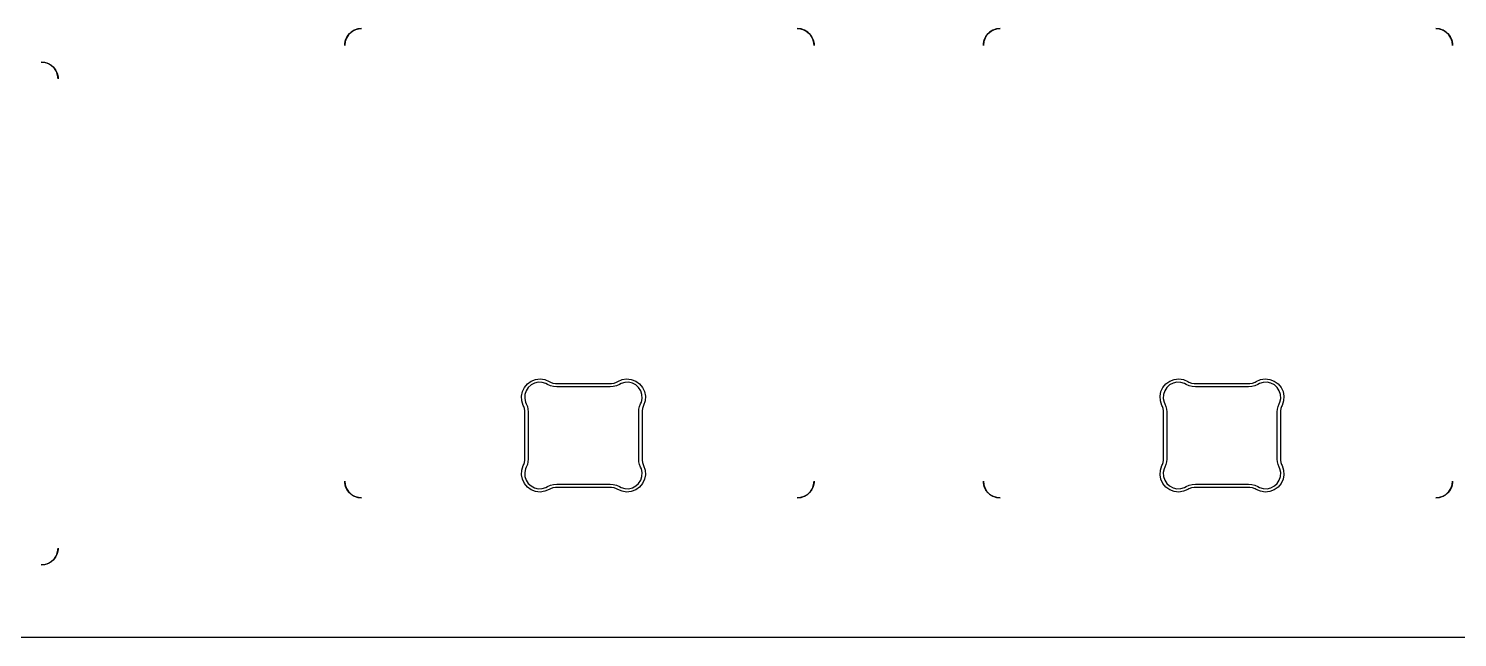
# Model space of a CAD drawing. Header units: millimetres. Extents: x -23 to 317, y -152 to -52.
# Drawn here: x 190.72 to 233.34, y -151.54 to -133.38 of the extents above; entities that cross this region are included whole.
import ezdxf

# ---------------------------------------------------------------- set-up
doc = ezdxf.new("R2010")
doc.units = ezdxf.units.MM
doc.layers.add('Edge.Cuts', color=40, linetype='CONTINUOUS', true_color=0xfabd2f)

msp = doc.modelspace()

# ---------------------------------------------------------------- linework, layer by layer
at = {"layer": 'Edge.Cuts', "linetype": 'CONTINUOUS'}
for p, q in [((200.382301, -133.453959), (200.483816, -133.405072)), ((200.53874, -133.392536), (200.433058, -133.429516)), ((200.483816, -133.405072), (200.593664, -133.38)), ((200.65, -133.38), (200.53874, -133.392536)), ((200.593664, -133.38), (200.65, -133.38)), ((213.76126, -133.392536), (213.65, -133.38)), ((213.65, -133.38), (213.706336, -133.38)), ((213.706336, -133.38), (213.816184, -133.405072)), ((213.866942, -133.429516), (213.76126, -133.392536)), ((213.816184, -133.405072), (213.917699, -133.453959)), ((219.432301, -133.453959), (219.533816, -133.405072)), ((219.58874, -133.392536), (219.483058, -133.429516)), ((219.533816, -133.405072), (219.643664, -133.38)), ((219.7, -133.38), (219.58874, -133.392536)), ((219.643664, -133.38), (219.7, -133.38)), ((232.81126, -133.392536), (232.7, -133.38)), ((232.7, -133.38), (232.756336, -133.38)), ((232.756336, -133.38), (232.866184, -133.405072)), ((232.916942, -133.429516), (232.81126, -133.392536)), ((232.866184, -133.405072), (232.967699, -133.453959)), ((200.15, -133.823664), (200.175072, -133.713816)), ((200.162536, -133.76874), (200.15, -133.88)), ((200.15, -133.88), (200.15, -133.823664)), ((200.199516, -133.663058), (200.162536, -133.76874)), ((200.175072, -133.713816), (200.223959, -133.612301)), ((200.259085, -133.568255), (200.199516, -133.663058)), ((200.223959, -133.612301), (200.29421, -133.52421)), ((200.338255, -133.489085), (200.259085, -133.568255)), ((200.29421, -133.52421), (200.382301, -133.453959)), ((200.433058, -133.429516), (200.338255, -133.489085)), ((213.961745, -133.489085), (213.866942, -133.429516)), ((213.917699, -133.453959), (214.00579, -133.52421)), ((214.040915, -133.568255), (213.961745, -133.489085)), ((214.00579, -133.52421), (214.076041, -133.612301)), ((214.100484, -133.663058), (214.040915, -133.568255)), ((214.076041, -133.612301), (214.124928, -133.713816)), ((214.137464, -133.76874), (214.100484, -133.663058)), ((214.124928, -133.713816), (214.15, -133.823664)), ((214.15, -133.88), (214.137464, -133.76874)), ((214.15, -133.823664), (214.15, -133.88)), ((219.2, -133.823664), (219.225072, -133.713816)), ((219.212536, -133.76874), (219.2, -133.88)), ((219.2, -133.88), (219.2, -133.823664)), ((219.249516, -133.663058), (219.212536, -133.76874)), ((219.225072, -133.713816), (219.273959, -133.612301)), ((219.309085, -133.568255), (219.249516, -133.663058)), ((219.273959, -133.612301), (219.34421, -133.52421)), ((219.388255, -133.489085), (219.309085, -133.568255)), ((219.34421, -133.52421), (219.432301, -133.453959)), ((219.483058, -133.429516), (219.388255, -133.489085)), ((233.011745, -133.489085), (232.916942, -133.429516)), ((232.967699, -133.453959), (233.05579, -133.52421)), ((233.090915, -133.568255), (233.011745, -133.489085)), ((233.05579, -133.52421), (233.126041, -133.612301)), ((233.150484, -133.663058), (233.090915, -133.568255)), ((233.126041, -133.612301), (233.174928, -133.713816)), ((233.187464, -133.76874), (233.150484, -133.663058)), ((233.174928, -133.713816), (233.2, -133.823664)), ((233.2, -133.88), (233.187464, -133.76874)), ((233.2, -133.823664), (233.2, -133.88)), ((191.205004, -134.392552), (191.09375, -134.38)), ((191.09375, -134.38), (191.150084, -134.380009)), ((191.150084, -134.380009), (191.259924, -134.405093)), ((191.310677, -134.42954), (191.205004, -134.392552)), ((191.259924, -134.405093), (191.36143, -134.453985)), ((191.405472, -134.48911), (191.310677, -134.42954)), ((191.36143, -134.453985), (191.449516, -134.524234)), ((191.48464, -134.568278), (191.405472, -134.48911)), ((191.449516, -134.524234), (191.519765, -134.61232)), ((191.54421, -134.663073), (191.48464, -134.568278)), ((191.519765, -134.61232), (191.568657, -134.713826)), ((191.581198, -134.768746), (191.54421, -134.663073)), ((191.568657, -134.713826), (191.593741, -134.823666)), ((191.59375, -134.88), (191.581198, -134.768746)), ((191.593741, -134.823666), (191.59375, -134.88)), ((205.508179, -144.086301), (205.598019, -143.97922)), ((205.598019, -143.97922), (205.71195, -143.898244)), ((205.708262, -144.013692), (205.623552, -144.09187)), ((205.809943, -143.959393), (205.708262, -144.013692)), ((205.71195, -143.898244), (205.842614, -143.848603)), ((205.922028, -143.932479), (205.809943, -143.959393)), ((205.842614, -143.848603), (205.981572, -143.833502)), ((206.037279, -143.934688), (205.922028, -143.932479)), ((205.981572, -143.833502), (206.119849, -143.853917)), ((206.14825, -143.965878), (206.037279, -143.934688)), ((206.119849, -143.853917), (206.248515, -143.90853)), ((206.198063, -143.99487), (206.14825, -143.965878)), ((206.285638, -144.036172), (206.198063, -143.99487)), ((206.248515, -143.90853), (206.282862, -143.92856)), ((206.282862, -143.92856), (206.357495, -143.956019)), ((206.379098, -144.061476), (206.285638, -144.036172)), ((206.357495, -143.956019), (206.435786, -143.969964)), ((206.475539, -144.069998), (206.379098, -144.061476)), ((206.435786, -143.969964), (206.475547, -143.969999)), ((206.475548, -144.07), (206.475539, -144.069998)), ((206.475547, -143.969999), (206.47555, -143.97)), ((208.064453, -144.07), (206.475548, -144.07)), ((206.47555, -143.97), (208.064453, -143.97)), ((208.064453, -143.97), (208.104214, -143.969965)), ((208.160902, -144.061477), (208.064453, -144.07)), ((208.104214, -143.969965), (208.182505, -143.95602)), ((208.254362, -144.036173), (208.160902, -144.061477)), ((208.182505, -143.95602), (208.257138, -143.928561)), ((208.341937, -143.994871), (208.254362, -144.036173)), ((208.257138, -143.928561), (208.291485, -143.908531)), ((208.291485, -143.908531), (208.420151, -143.853918)), ((208.39175, -143.965879), (208.341937, -143.994871)), ((208.502721, -143.934689), (208.39175, -143.965879)), ((208.420151, -143.853918), (208.558428, -143.833503)), ((208.617971, -143.93248), (208.502721, -143.934689)), ((208.558428, -143.833503), (208.697386, -143.848604)), ((208.730057, -143.959394), (208.617971, -143.93248)), ((208.697386, -143.848604), (208.82805, -143.898245)), ((208.831738, -144.013693), (208.730057, -143.959394)), ((208.82805, -143.898245), (208.941981, -143.979221)), ((208.916448, -144.09187), (208.831738, -144.013693)), ((208.941981, -143.979221), (209.03182, -144.086302)), ((224.558179, -144.086301), (224.648019, -143.97922)), ((224.648019, -143.97922), (224.76195, -143.898244)), ((224.758262, -144.013692), (224.673552, -144.09187)), ((224.859943, -143.959393), (224.758262, -144.013692)), ((224.76195, -143.898244), (224.892614, -143.848603)), ((224.972028, -143.932479), (224.859943, -143.959393)), ((224.892614, -143.848603), (225.031572, -143.833502)), ((225.087279, -143.934688), (224.972028, -143.932479)), ((225.031572, -143.833502), (225.169849, -143.853917)), ((225.19825, -143.965878), (225.087279, -143.934688)), ((225.169849, -143.853917), (225.298515, -143.90853)), ((225.248063, -143.99487), (225.19825, -143.965878)), ((225.335638, -144.036172), (225.248063, -143.99487)), ((225.298515, -143.90853), (225.332862, -143.92856)), ((225.332862, -143.92856), (225.407495, -143.956019)), ((225.429098, -144.061476), (225.335638, -144.036172)), ((225.407495, -143.956019), (225.485786, -143.969964)), ((225.525539, -144.069998), (225.429098, -144.061476)), ((225.485786, -143.969964), (225.525547, -143.969999)), ((225.525548, -144.07), (225.525539, -144.069998)), ((225.525547, -143.969999), (225.52555, -143.97)), ((227.114453, -144.07), (225.525548, -144.07)), ((225.52555, -143.97), (227.114453, -143.97)), ((227.114453, -143.97), (227.154214, -143.969965)), ((227.210902, -144.061477), (227.114453, -144.07)), ((227.154214, -143.969965), (227.232505, -143.95602)), ((227.304362, -144.036173), (227.210902, -144.061477)), ((227.232505, -143.95602), (227.307138, -143.928561)), ((227.391937, -143.994871), (227.304362, -144.036173)), ((227.307138, -143.928561), (227.341485, -143.908531)), ((227.341485, -143.908531), (227.470151, -143.853918)), ((227.44175, -143.965879), (227.391937, -143.994871)), ((227.552721, -143.934689), (227.44175, -143.965879)), ((227.470151, -143.853918), (227.608428, -143.833503)), ((227.667971, -143.93248), (227.552721, -143.934689)), ((227.608428, -143.833503), (227.747386, -143.848604)), ((227.780057, -143.959394), (227.667971, -143.93248)), ((227.747386, -143.848604), (227.87805, -143.898245)), ((227.881738, -144.013693), (227.780057, -143.959394)), ((227.87805, -143.898245), (227.991981, -143.979221)), ((227.966448, -144.09187), (227.881738, -144.013693)), ((227.991981, -143.979221), (228.08182, -144.086302)), ((205.422054, -144.349873), (205.448234, -144.21257)), ((205.431331, -144.489341), (205.422054, -144.349873)), ((205.475465, -144.621967), (205.431331, -144.489341)), ((205.448234, -144.21257), (205.508179, -144.086301)), ((205.525481, -144.298447), (205.518454, -144.413504)), ((205.518454, -144.413504), (205.540658, -144.526616)), ((205.561284, -144.188876), (205.525481, -144.298447)), ((205.623552, -144.09187), (205.561284, -144.188876)), ((208.978715, -144.188877), (208.916448, -144.09187)), ((209.014519, -144.298447), (208.978715, -144.188877)), ((208.999342, -144.526616), (209.021546, -144.413504)), ((209.021546, -144.413504), (209.014519, -144.298447)), ((209.03182, -144.086302), (209.091766, -144.212571)), ((209.108669, -144.489341), (209.064536, -144.621967)), ((209.091766, -144.212571), (209.117946, -144.349873)), ((209.117946, -144.349873), (209.108669, -144.489341)), ((224.472054, -144.349873), (224.498234, -144.21257)), ((224.481331, -144.489341), (224.472054, -144.349873)), ((224.525465, -144.621967), (224.481331, -144.489341)), ((224.498234, -144.21257), (224.558179, -144.086301)), ((224.575481, -144.298447), (224.568454, -144.413504)), ((224.568454, -144.413504), (224.590658, -144.526616)), ((224.611284, -144.188876), (224.575481, -144.298447)), ((224.673552, -144.09187), (224.611284, -144.188876)), ((228.028715, -144.188877), (227.966448, -144.09187)), ((228.064519, -144.298447), (228.028715, -144.188877)), ((228.049342, -144.526616), (228.071546, -144.413504)), ((228.071546, -144.413504), (228.064519, -144.298447)), ((228.08182, -144.086302), (228.141766, -144.212571)), ((228.158669, -144.489341), (228.114536, -144.621967)), ((228.141766, -144.212571), (228.167946, -144.349873)), ((228.167946, -144.349873), (228.158669, -144.489341)), ((205.490088, -144.652342), (205.475465, -144.621967)), ((205.509956, -144.716773), (205.490088, -144.652342)), ((205.520002, -144.783445), (205.509956, -144.716773)), ((205.520001, -144.817156), (205.520002, -144.783445)), ((205.520001, -144.817157), (205.520001, -144.817156)), ((205.520001, -146.222841), (205.520001, -144.817157)), ((205.540658, -144.526616), (205.565567, -144.578591)), ((205.565567, -144.578591), (205.595581, -144.655091)), ((205.595581, -144.655091), (205.613862, -144.735209)), ((205.613862, -144.735209), (205.620001, -144.817156)), ((205.620001, -144.817156), (205.620001, -144.817157)), ((205.620001, -144.817157), (205.620001, -146.222841)), ((208.919999, -144.817156), (208.926138, -144.735209)), ((208.919999, -144.817157), (208.919999, -144.817156)), ((208.919999, -146.222841), (208.919999, -144.817157)), ((208.926138, -144.735209), (208.944419, -144.655091)), ((208.944419, -144.655091), (208.974431, -144.578594)), ((208.974431, -144.578594), (208.974432, -144.578591)), ((208.974432, -144.578591), (208.999342, -144.526616)), ((209.030044, -144.716772), (209.019998, -144.783444)), ((209.019998, -144.783444), (209.019999, -144.817156)), ((209.019999, -144.817156), (209.019999, -144.817157)), ((209.019999, -144.817157), (209.019999, -146.222841)), ((209.049912, -144.652342), (209.030044, -144.716772)), ((209.064533, -144.621969), (209.049912, -144.652342)), ((209.064536, -144.621967), (209.064533, -144.621969)), ((224.540088, -144.652342), (224.525465, -144.621967)), ((224.559956, -144.716773), (224.540088, -144.652342)), ((224.570002, -144.783445), (224.559956, -144.716773)), ((224.570001, -144.817156), (224.570002, -144.783445)), ((224.570001, -144.817157), (224.570001, -144.817156)), ((224.570001, -146.222841), (224.570001, -144.817157)), ((224.590658, -144.526616), (224.615567, -144.578591)), ((224.615567, -144.578591), (224.645581, -144.655091)), ((224.645581, -144.655091), (224.663862, -144.735209)), ((224.663862, -144.735209), (224.670001, -144.817156)), ((224.670001, -144.817156), (224.670001, -144.817157)), ((224.670001, -144.817157), (224.670001, -146.222841)), ((227.969999, -144.817156), (227.976138, -144.735209)), ((227.969999, -144.817157), (227.969999, -144.817156)), ((227.969999, -146.222841), (227.969999, -144.817157)), ((227.976138, -144.735209), (227.994419, -144.655091)), ((227.994419, -144.655091), (228.024431, -144.578594)), ((228.024431, -144.578594), (228.024432, -144.578591)), ((228.024432, -144.578591), (228.049342, -144.526616)), ((228.080044, -144.716772), (228.069998, -144.783444)), ((228.069998, -144.783444), (228.069999, -144.817156)), ((228.069999, -144.817156), (228.069999, -144.817157)), ((228.069999, -144.817157), (228.069999, -146.222841)), ((228.099912, -144.652342), (228.080044, -144.716772)), ((228.114533, -144.621969), (228.099912, -144.652342)), ((228.114536, -144.621967), (228.114533, -144.621969)), ((205.422054, -146.690125), (205.431331, -146.550657)), ((205.431331, -146.550657), (205.475464, -146.418031)), ((205.475464, -146.418031), (205.475466, -146.418028)), ((205.475466, -146.418028), (205.490088, -146.387656)), ((205.490088, -146.387656), (205.509956, -146.323226)), ((205.509956, -146.323226), (205.520002, -146.256554)), ((205.540658, -146.513381), (205.518454, -146.626494)), ((205.518454, -146.626494), (205.525482, -146.741551)), ((205.520001, -146.222842), (205.520001, -146.222841)), ((205.520002, -146.256554), (205.520001, -146.222842)), ((205.565568, -146.461407), (205.540658, -146.513381)), ((205.595581, -146.384907), (205.565568, -146.461403)), ((205.565568, -146.461403), (205.565568, -146.461407)), ((205.613862, -146.304789), (205.595581, -146.384907)), ((205.620001, -146.222842), (205.613862, -146.304789)), ((205.620001, -146.222841), (205.620001, -146.222842)), ((208.926138, -146.304789), (208.919999, -146.222841)), ((208.944419, -146.384907), (208.926138, -146.304789)), ((208.974433, -146.461406), (208.944419, -146.384907)), ((208.999343, -146.513381), (208.974433, -146.461406)), ((209.021547, -146.626494), (208.999343, -146.513381)), ((209.01452, -146.741551), (209.021547, -146.626494)), ((209.019999, -146.222841), (209.019998, -146.256553)), ((209.019998, -146.256553), (209.030044, -146.323225)), ((209.030044, -146.323225), (209.049912, -146.387656)), ((209.049912, -146.387656), (209.064534, -146.418028)), ((209.064534, -146.418028), (209.064535, -146.41803)), ((209.064535, -146.41803), (209.10867, -146.550656)), ((209.10867, -146.550656), (209.117947, -146.690124)), ((224.472054, -146.690125), (224.481331, -146.550657)), ((224.481331, -146.550657), (224.525464, -146.418031)), ((224.525464, -146.418031), (224.525466, -146.418028)), ((224.525466, -146.418028), (224.540088, -146.387656)), ((224.540088, -146.387656), (224.559956, -146.323226)), ((224.559956, -146.323226), (224.570002, -146.256554)), ((224.590658, -146.513381), (224.568454, -146.626494)), ((224.568454, -146.626494), (224.575482, -146.741551)), ((224.570001, -146.222842), (224.570001, -146.222841)), ((224.570002, -146.256554), (224.570001, -146.222842)), ((224.615568, -146.461407), (224.590658, -146.513381)), ((224.645581, -146.384907), (224.615568, -146.461403)), ((224.615568, -146.461403), (224.615568, -146.461407)), ((224.663862, -146.304789), (224.645581, -146.384907)), ((224.670001, -146.222842), (224.663862, -146.304789)), ((224.670001, -146.222841), (224.670001, -146.222842)), ((227.976138, -146.304789), (227.969999, -146.222841)), ((227.994419, -146.384907), (227.976138, -146.304789)), ((228.024433, -146.461406), (227.994419, -146.384907)), ((228.049343, -146.513381), (228.024433, -146.461406)), ((228.071547, -146.626494), (228.049343, -146.513381)), ((228.06452, -146.741551), (228.071547, -146.626494)), ((228.069999, -146.222841), (228.069998, -146.256553)), ((228.069998, -146.256553), (228.080044, -146.323225)), ((228.080044, -146.323225), (228.099912, -146.387656)), ((228.099912, -146.387656), (228.114534, -146.418028)), ((228.114534, -146.418028), (228.114535, -146.41803)), ((228.114535, -146.41803), (228.15867, -146.550656)), ((228.15867, -146.550656), (228.167947, -146.690124)), ((200.15, -146.936336), (200.15, -146.88)), ((200.15, -146.88), (200.162536, -146.99126)), ((200.175072, -147.046184), (200.15, -146.936336)), ((200.162536, -146.99126), (200.199516, -147.096942)), ((200.223959, -147.147699), (200.175072, -147.046184)), ((205.448234, -146.827427), (205.422054, -146.690125)), ((205.50818, -146.953696), (205.448234, -146.827427)), ((205.59802, -147.060776), (205.50818, -146.953696)), ((205.525482, -146.741551), (205.561285, -146.851121)), ((205.561285, -146.851121), (205.623553, -146.948127)), ((205.71195, -147.141752), (205.59802, -147.060776)), ((205.623553, -146.948127), (205.708262, -147.026304)), ((205.708262, -147.026304), (205.809944, -147.080603)), ((206.14825, -147.074118), (206.198063, -147.045126)), ((206.198063, -147.045126), (206.198072, -147.045123)), ((206.198072, -147.045123), (206.285639, -147.003826)), ((206.285639, -147.003826), (206.379099, -146.978522)), ((206.379099, -146.978522), (206.475548, -146.969999)), ((206.475548, -146.969999), (208.064452, -146.969999)), ((208.064452, -146.969999), (208.160902, -146.978522)), ((208.160902, -146.978522), (208.254362, -147.003826)), ((208.254362, -147.003826), (208.341937, -147.045128)), ((208.341937, -147.045128), (208.39175, -147.07412)), ((208.730058, -147.080605), (208.831739, -147.026306)), ((208.941982, -147.060778), (208.828051, -147.141754)), ((208.831739, -147.026306), (208.916449, -146.948128)), ((208.916449, -146.948128), (208.978717, -146.851121)), ((209.031822, -146.953697), (208.941982, -147.060778)), ((208.978717, -146.851121), (209.01452, -146.741551)), ((209.091767, -146.827427), (209.031822, -146.953697)), ((209.117947, -146.690124), (209.091767, -146.827427)), ((214.124928, -147.046184), (214.076041, -147.147699)), ((214.100484, -147.096942), (214.137464, -146.99126)), ((214.15, -146.936336), (214.124928, -147.046184)), ((214.137464, -146.99126), (214.15, -146.88)), ((214.15, -146.88), (214.15, -146.936336)), ((219.2, -146.936336), (219.2, -146.88)), ((219.2, -146.88), (219.212536, -146.99126)), ((219.225072, -147.046184), (219.2, -146.936336)), ((219.212536, -146.99126), (219.249516, -147.096942)), ((219.273959, -147.147699), (219.225072, -147.046184)), ((224.498234, -146.827427), (224.472054, -146.690125)), ((224.55818, -146.953696), (224.498234, -146.827427)), ((224.64802, -147.060776), (224.55818, -146.953696)), ((224.575482, -146.741551), (224.611285, -146.851121)), ((224.611285, -146.851121), (224.673553, -146.948127)), ((224.76195, -147.141752), (224.64802, -147.060776)), ((224.673553, -146.948127), (224.758262, -147.026304)), ((224.758262, -147.026304), (224.859944, -147.080603)), ((225.19825, -147.074118), (225.248063, -147.045126)), ((225.248063, -147.045126), (225.248072, -147.045123)), ((225.248072, -147.045123), (225.335639, -147.003826)), ((225.335639, -147.003826), (225.429099, -146.978522)), ((225.429099, -146.978522), (225.525548, -146.969999)), ((225.525548, -146.969999), (227.114452, -146.969999)), ((227.114452, -146.969999), (227.210902, -146.978522)), ((227.210902, -146.978522), (227.304362, -147.003826)), ((227.304362, -147.003826), (227.391937, -147.045128)), ((227.391937, -147.045128), (227.44175, -147.07412)), ((227.780058, -147.080605), (227.881739, -147.026306)), ((227.991982, -147.060778), (227.878051, -147.141754)), ((227.881739, -147.026306), (227.966449, -146.948128)), ((227.966449, -146.948128), (228.028717, -146.851121)), ((228.081822, -146.953697), (227.991982, -147.060778)), ((228.028717, -146.851121), (228.06452, -146.741551)), ((228.141767, -146.827427), (228.081822, -146.953697)), ((228.167947, -146.690124), (228.141767, -146.827427)), ((233.174928, -147.046184), (233.126041, -147.147699)), ((233.150484, -147.096942), (233.187464, -146.99126)), ((233.2, -146.936336), (233.174928, -147.046184)), ((233.187464, -146.99126), (233.2, -146.88)), ((233.2, -146.88), (233.2, -146.936336)), ((200.199516, -147.096942), (200.259085, -147.191745)), ((200.29421, -147.23579), (200.223959, -147.147699)), ((200.259085, -147.191745), (200.338255, -147.270915)), ((200.382301, -147.306041), (200.29421, -147.23579)), ((200.338255, -147.270915), (200.433058, -147.330484)), ((200.483816, -147.354928), (200.382301, -147.306041)), ((200.433058, -147.330484), (200.53874, -147.367464)), ((200.593664, -147.38), (200.483816, -147.354928)), ((200.53874, -147.367464), (200.65, -147.38)), ((200.65, -147.38), (200.593664, -147.38)), ((205.842614, -147.191394), (205.71195, -147.141752)), ((205.809944, -147.080603), (205.922029, -147.107517)), ((205.981572, -147.206494), (205.842614, -147.191394)), ((205.922029, -147.107517), (206.037279, -147.105308)), ((206.119849, -147.186079), (205.981572, -147.206494)), ((206.037279, -147.105308), (206.14825, -147.074118)), ((206.248504, -147.13147), (206.119849, -147.186079)), ((206.248516, -147.131468), (206.248504, -147.13147)), ((206.282863, -147.111438), (206.248516, -147.131468)), ((206.357496, -147.083979), (206.282863, -147.111438)), ((206.435787, -147.070034), (206.357496, -147.083979)), ((206.475548, -147.069999), (206.435787, -147.070034)), ((208.064452, -147.069999), (206.475548, -147.069999)), ((208.104214, -147.070033), (208.064452, -147.069999)), ((208.182505, -147.083979), (208.104214, -147.070033)), ((208.257138, -147.111438), (208.182505, -147.083979)), ((208.291485, -147.131468), (208.257138, -147.111438)), ((208.420151, -147.186081), (208.291485, -147.131468)), ((208.39175, -147.07412), (208.502722, -147.10531)), ((208.558428, -147.206496), (208.420151, -147.186081)), ((208.502722, -147.10531), (208.617972, -147.10752)), ((208.697387, -147.191396), (208.558428, -147.206496)), ((208.617972, -147.10752), (208.730058, -147.080605)), ((208.828051, -147.141754), (208.697387, -147.191396)), ((213.65, -147.38), (213.76126, -147.367464)), ((213.706336, -147.38), (213.65, -147.38)), ((213.816184, -147.354928), (213.706336, -147.38)), ((213.76126, -147.367464), (213.866942, -147.330484)), ((213.917699, -147.306041), (213.816184, -147.354928)), ((213.866942, -147.330484), (213.961745, -147.270915)), ((214.00579, -147.23579), (213.917699, -147.306041)), ((213.961745, -147.270915), (214.040915, -147.191745)), ((214.076041, -147.147699), (214.00579, -147.23579)), ((214.040915, -147.191745), (214.100484, -147.096942)), ((219.249516, -147.096942), (219.309085, -147.191745)), ((219.34421, -147.23579), (219.273959, -147.147699)), ((219.309085, -147.191745), (219.388255, -147.270915)), ((219.432301, -147.306041), (219.34421, -147.23579)), ((219.388255, -147.270915), (219.483058, -147.330484)), ((219.533816, -147.354928), (219.432301, -147.306041)), ((219.483058, -147.330484), (219.58874, -147.367464)), ((219.643664, -147.38), (219.533816, -147.354928)), ((219.58874, -147.367464), (219.7, -147.38)), ((219.7, -147.38), (219.643664, -147.38)), ((224.892614, -147.191394), (224.76195, -147.141752)), ((224.859944, -147.080603), (224.972029, -147.107517)), ((225.031572, -147.206494), (224.892614, -147.191394)), ((224.972029, -147.107517), (225.087279, -147.105308)), ((225.169849, -147.186079), (225.031572, -147.206494)), ((225.087279, -147.105308), (225.19825, -147.074118)), ((225.298504, -147.13147), (225.169849, -147.186079)), ((225.298516, -147.131468), (225.298504, -147.13147)), ((225.332863, -147.111438), (225.298516, -147.131468)), ((225.407496, -147.083979), (225.332863, -147.111438)), ((225.485787, -147.070034), (225.407496, -147.083979)), ((225.525548, -147.069999), (225.485787, -147.070034)), ((227.114452, -147.069999), (225.525548, -147.069999)), ((227.154214, -147.070033), (227.114452, -147.069999)), ((227.232505, -147.083979), (227.154214, -147.070033)), ((227.307138, -147.111438), (227.232505, -147.083979)), ((227.341485, -147.131468), (227.307138, -147.111438)), ((227.470151, -147.186081), (227.341485, -147.131468)), ((227.44175, -147.07412), (227.552722, -147.10531)), ((227.608428, -147.206496), (227.470151, -147.186081)), ((227.552722, -147.10531), (227.667972, -147.10752)), ((227.747387, -147.191396), (227.608428, -147.206496)), ((227.667972, -147.10752), (227.780058, -147.080605)), ((227.878051, -147.141754), (227.747387, -147.191396)), ((232.7, -147.38), (232.81126, -147.367464)), ((232.756336, -147.38), (232.7, -147.38)), ((232.866184, -147.354928), (232.756336, -147.38)), ((232.81126, -147.367464), (232.916942, -147.330484)), ((232.967699, -147.306041), (232.866184, -147.354928)), ((232.916942, -147.330484), (233.011745, -147.270915)), ((233.05579, -147.23579), (232.967699, -147.306041)), ((233.011745, -147.270915), (233.090915, -147.191745)), ((233.126041, -147.147699), (233.05579, -147.23579)), ((233.090915, -147.191745), (233.150484, -147.096942)), ((191.405504, -149.270926), (191.484676, -149.191754)), ((191.519802, -149.147707), (191.449551, -149.235801)), ((191.484676, -149.191754), (191.544244, -149.096948)), ((191.568687, -149.046189), (191.519802, -149.147707)), ((191.544244, -149.096948), (191.58122, -148.991263)), ((191.593754, -148.936338), (191.568687, -149.046189)), ((191.58122, -148.991263), (191.59375, -148.88)), ((191.59375, -148.88), (191.593754, -148.936338)), ((191.09375, -149.38), (191.205013, -149.36747)), ((191.150088, -149.380004), (191.09375, -149.38)), ((191.259939, -149.354937), (191.150088, -149.380004)), ((191.205013, -149.36747), (191.310698, -149.330494)), ((191.361457, -149.306052), (191.259939, -149.354937)), ((191.310698, -149.330494), (191.405504, -149.270926)), ((191.449551, -149.235801), (191.361457, -149.306052)), ((317.4, -151.545), (-23.4, -151.545)), ((-23.395, -151.535), (317.395, -151.535))]:
    msp.add_line(p, q, dxfattribs=at)

doc.saveas('drawing.dxf')
